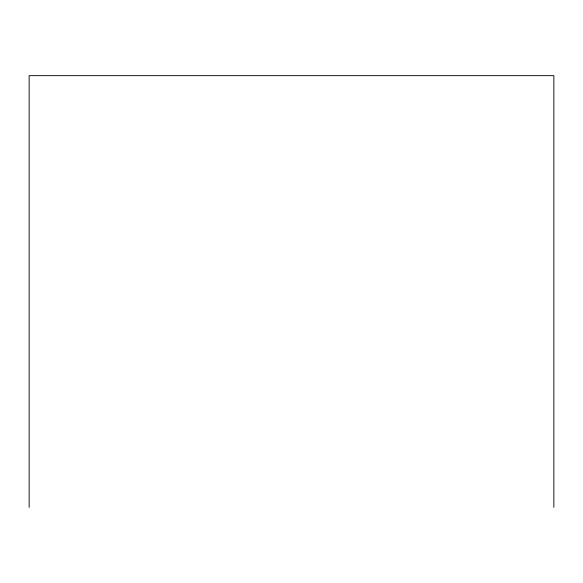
<?xml version="1.0" encoding="UTF-8"?>
<svg xmlns="http://www.w3.org/2000/svg" width="583" height="583" viewBox="0 0 583 583"><rect width="100%" height="100%" fill="white"/><g stroke="black" fill="none" stroke-linecap="round" stroke-linejoin="round"><path stroke-width="0.87" d="M553.85 507.348L553.85 75.652L29.15 75.652L29.15 507.348"/></g></svg>
